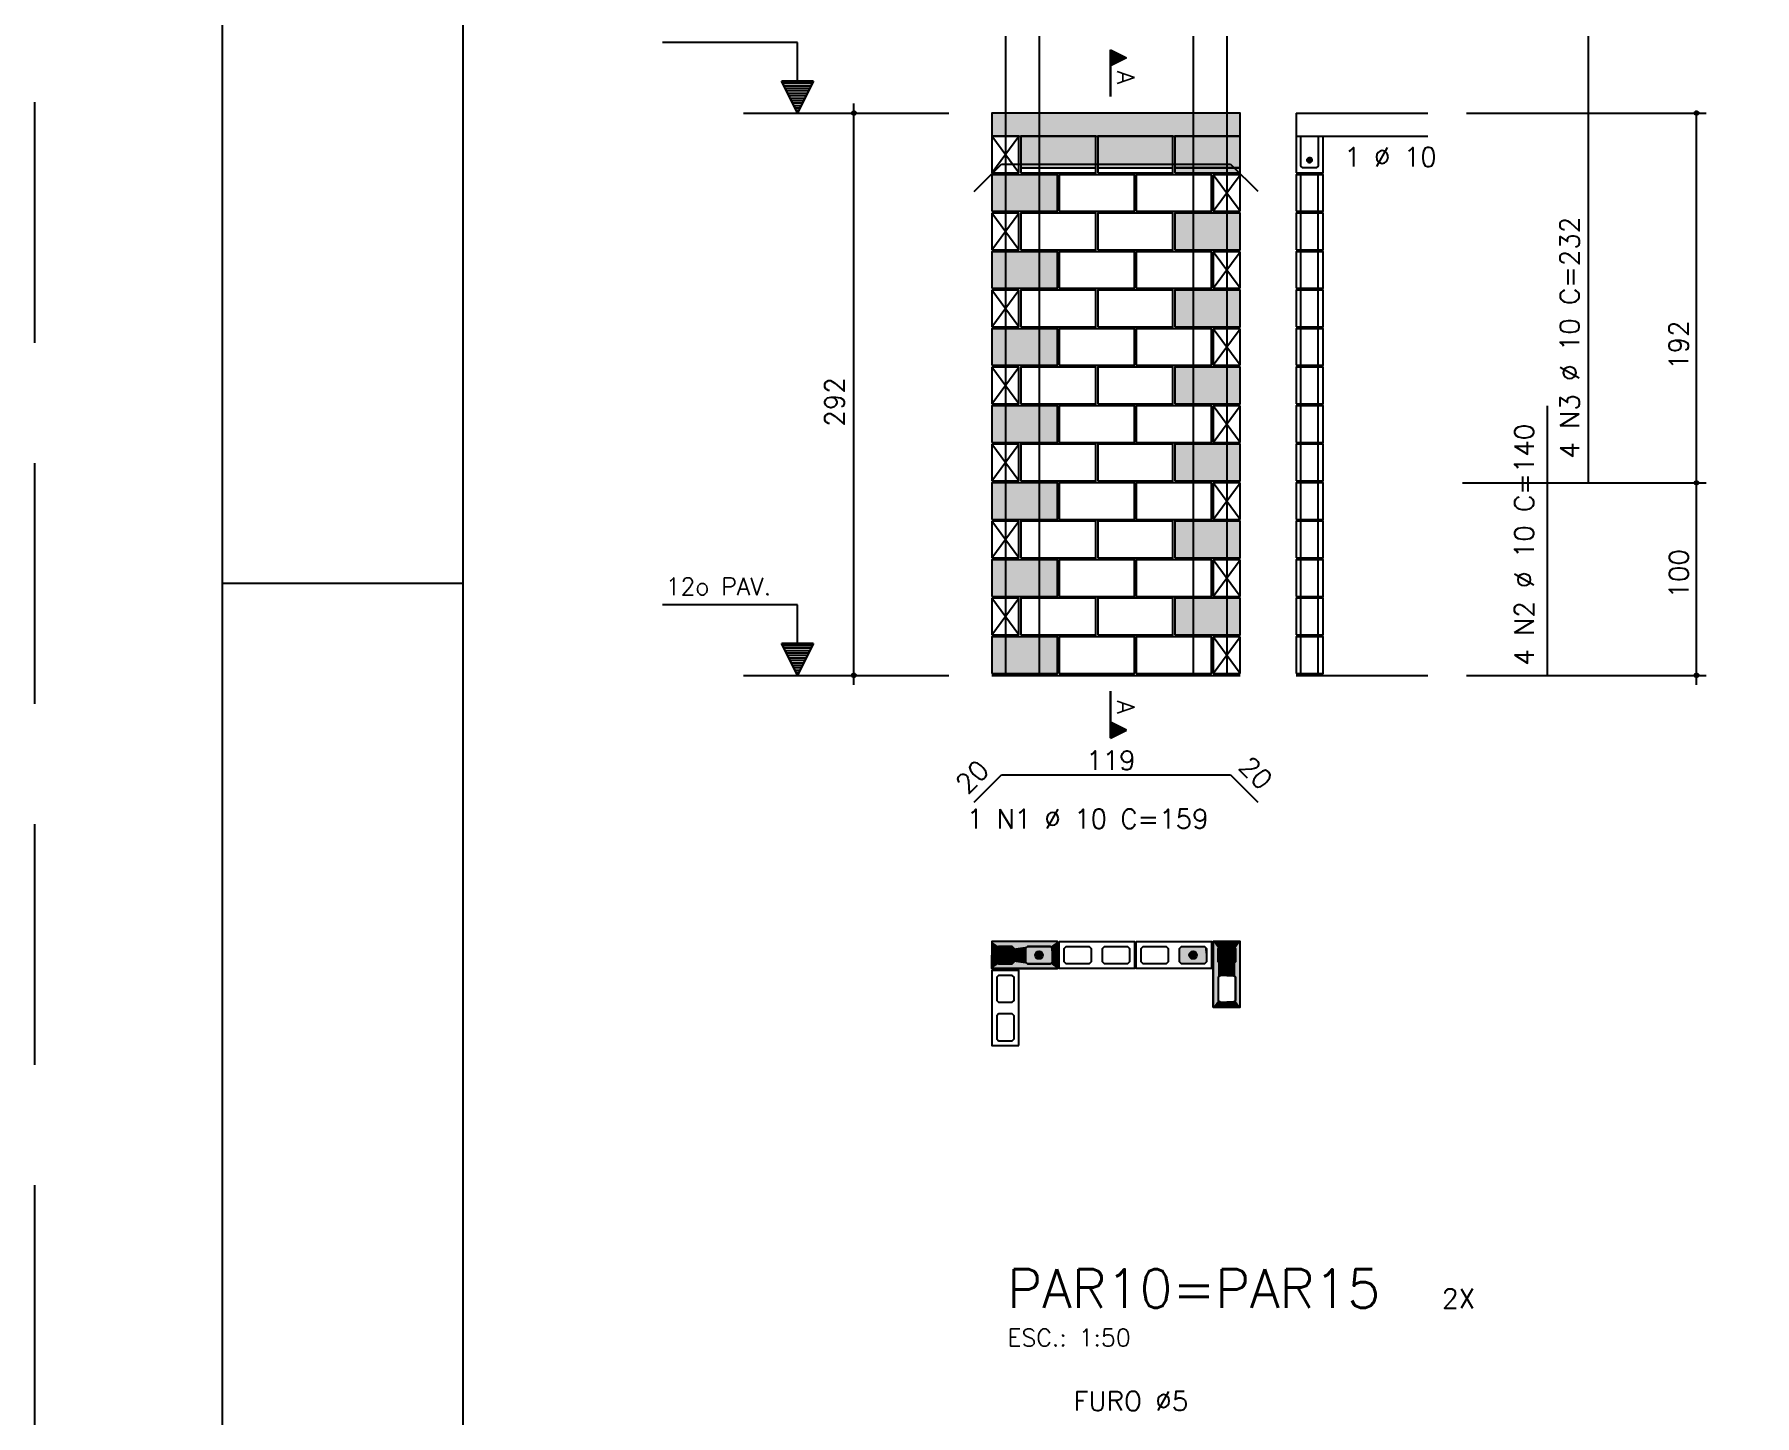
# Model space of a CAD drawing. Extents: x -1 to 122, y -1 to 61.
# Drawn here: x -1.06 to 16.8, y 21.16 to 35.51 of the extents above; entities that cross this region are included whole.
import ezdxf

# ---------------------------------------------------------------- set-up
doc = ezdxf.new("R2010")
doc.units = 0
doc.header["$MEASUREMENT"] = 0
doc.linetypes.add('HIDDEN', pattern=[0.375, 0.25, -0.125])
doc.layers.get('0').update_dxf_attribs({"linetype": 'CONTINUOUS'})
doc.layers.get('Defpoints').update_dxf_attribs({"linetype": 'CONTINUOUS'})
for name, color, linetype in [('ARQ_FOLHA', 7, 'CONTINUOUS'), ('PENA_01', 1, 'CONTINUOUS'), ('PENA_02', 2, 'CONTINUOUS'), ('PENA_03', 3, 'CONTINUOUS'), ('PENA_05', 5, 'CONTINUOUS'), ('PENA_06', 6, 'CONTINUOUS'), ('PENA_09', 254, 'CONTINUOUS'), ('PENA_11', 252, 'CONTINUOUS'), ('PENA_21', 100, 'CONTINUOUS')]:
    doc.layers.add(name, color=color, linetype=linetype)
doc.styles.get("Standard").update_dxf_attribs({"font": 'ROMANS.SHX'})

# ---------------------------------------------------------------- blocks, each defined once
blk = doc.blocks.new('FOLHA A1+1 - 1102 X 594')
at = {"layer": 'ARQ_FOLHA', "color": 1}
blk.add_line((-1164, 297), (-1189, 297), dxfattribs=at)
for points in [[(-1189, 0), (0, 0), (0, 594), (-1189, 594)], [(-1164, 10), (-10, 10), (-10, 584), (-1164, 584)]]:
    blk.add_lwpolyline(points, close=True, dxfattribs=at)
at = {"layer": 'Defpoints', "color": 8, "linetype": 'HIDDEN', "ltscale": 100}
blk.add_lwpolyline([(-1208.5, 609.5), (-1208.5, -15.5), (19.5, -15.5), (19.5, 609.5)], close=True, dxfattribs=at)

msp = doc.modelspace()

# ---------------------------------------------------------------- linework, layer by layer
at = {"layer": 'PENA_01', "linetype": 'Continuous'}
for p, q in [((6.303, 34.688), (8.434, 34.688)), ((9.182, 34.118), (9.962, 34.118)), ((9.982, 34.118), (10.762, 34.118)), ((10.782, 34.118), (11.462, 34.118)), ((6.303, 28.848), (8.434, 28.848))]:
    msp.add_line(p, q, dxfattribs=at)
for points in [[(8.952, 25.852), (9.092, 25.852), (9.112, 25.872), (9.112, 26.012), (9.092, 26.032), (8.952, 26.032), (8.932, 26.012), (8.932, 25.872), (8.952, 25.852)], [(9.252, 25.852), (9.492, 25.852), (9.512, 25.872), (9.512, 26.012), (9.492, 26.032), (9.252, 26.032), (9.232, 26.012), (9.232, 25.872), (9.252, 25.852)], [(9.632, 26.012), (9.652, 26.032), (9.892, 26.032), (9.912, 26.012), (9.912, 25.872), (9.892, 25.852), (9.652, 25.852), (9.632, 25.872), (9.632, 26.012)], [(10.032, 26.012), (10.052, 26.032), (10.292, 26.032), (10.312, 26.012), (10.312, 25.872), (10.292, 25.852), (10.052, 25.852), (10.032, 25.872), (10.032, 26.012)], [(10.432, 26.012), (10.452, 26.032), (10.692, 26.032), (10.712, 26.012), (10.712, 25.872), (10.692, 25.852), (10.452, 25.852), (10.432, 25.872), (10.432, 26.012)], [(10.832, 26.012), (10.852, 26.032), (11.092, 26.032), (11.112, 26.012), (11.112, 25.872), (11.092, 25.852), (10.852, 25.852), (10.832, 25.872), (10.832, 26.012)], [(11.232, 26.012), (11.232, 25.872), (11.252, 25.852), (11.392, 25.852), (11.412, 25.872), (11.412, 26.012), (11.392, 26.032), (11.252, 26.032), (11.232, 26.012)], [(9.092, 25.452), (9.112, 25.472), (9.112, 25.712), (9.092, 25.732), (8.952, 25.732), (8.932, 25.712), (8.932, 25.472), (8.952, 25.452), (9.092, 25.452)], [(11.232, 25.712), (11.232, 25.472), (11.252, 25.452), (11.392, 25.452), (11.412, 25.472), (11.412, 25.712), (11.392, 25.732), (11.252, 25.732), (11.232, 25.712)], [(9.092, 25.052), (9.112, 25.072), (9.112, 25.312), (9.092, 25.332), (8.952, 25.332), (8.932, 25.312), (8.932, 25.072), (8.952, 25.052), (9.092, 25.052)]]:
    msp.add_lwpolyline(points, dxfattribs=at)
at = {"layer": 'PENA_02', "linetype": 'Continuous'}
for p, q in [((9.162, 34.448), (8.882, 34.448)), ((8.882, 34.448), (8.882, 34.068)), ((9.162, 34.068), (9.162, 34.448)), ((8.882, 34.068), (9.162, 34.068)), ((11.462, 34.048), (11.182, 34.048)), ((11.182, 34.048), (11.182, 33.668)), ((11.462, 33.668), (11.462, 34.048)), ((9.162, 33.648), (8.882, 33.648)), ((8.882, 33.648), (8.882, 33.268)), ((9.162, 33.268), (9.162, 33.648)), ((11.182, 33.668), (11.462, 33.668)), ((8.882, 33.268), (9.162, 33.268)), ((11.462, 33.248), (11.182, 33.248)), ((11.182, 33.248), (11.182, 32.868)), ((11.462, 32.868), (11.462, 33.248)), ((9.162, 32.848), (8.882, 32.848)), ((8.882, 32.848), (8.882, 32.468)), ((9.162, 32.468), (9.162, 32.848)), ((11.182, 32.868), (11.462, 32.868)), ((8.882, 32.468), (9.162, 32.468)), ((11.462, 32.448), (11.182, 32.448)), ((11.182, 32.448), (11.182, 32.068)), ((11.462, 32.068), (11.462, 32.448)), ((9.162, 32.048), (8.882, 32.048)), ((8.882, 32.048), (8.882, 31.668)), ((9.162, 31.668), (9.162, 32.048)), ((11.182, 32.068), (11.462, 32.068)), ((8.882, 31.668), (9.162, 31.668)), ((11.462, 31.648), (11.182, 31.648)), ((11.182, 31.648), (11.182, 31.268)), ((11.462, 31.268), (11.462, 31.648)), ((9.162, 31.248), (8.882, 31.248)), ((8.882, 31.248), (8.882, 30.868)), ((9.162, 30.868), (9.162, 31.248)), ((11.182, 31.268), (11.462, 31.268)), ((8.882, 30.868), (9.162, 30.868)), ((11.462, 30.848), (11.182, 30.848)), ((11.182, 30.848), (11.182, 30.468)), ((11.462, 30.468), (11.462, 30.848)), ((9.162, 30.448), (8.882, 30.448)), ((8.882, 30.448), (8.882, 30.068)), ((9.162, 30.068), (9.162, 30.448)), ((11.182, 30.468), (11.462, 30.468)), ((8.882, 30.068), (9.162, 30.068)), ((11.462, 30.048), (11.182, 30.048)), ((11.182, 30.048), (11.182, 29.668)), ((11.462, 29.668), (11.462, 30.048)), ((11.182, 29.668), (11.462, 29.668)), ((9.162, 29.648), (8.882, 29.648)), ((8.882, 29.648), (8.882, 29.268)), ((9.162, 29.268), (9.162, 29.648)), ((8.882, 29.268), (9.162, 29.268)), ((11.462, 29.248), (11.182, 29.248)), ((11.182, 29.248), (11.182, 28.868)), ((11.462, 28.868), (11.462, 29.248)), ((8.882, 28.848), (11.462, 28.848)), ((11.182, 28.868), (11.462, 28.868))]:
    msp.add_line(p, q, dxfattribs=at)
for points in [[(8.882, 34.448), (11.462, 34.448), (11.462, 34.688), (8.882, 34.688), (8.882, 34.448)], [(9.182, 34.068), (9.962, 34.068), (9.962, 34.448), (9.182, 34.448), (9.182, 34.068)], [(9.982, 34.068), (10.762, 34.068), (10.762, 34.448), (9.982, 34.448), (9.982, 34.068)], [(10.782, 34.068), (11.462, 34.068), (11.462, 34.448), (10.782, 34.448), (10.782, 34.068)], [(8.882, 33.668), (9.562, 33.668), (9.562, 34.048), (8.882, 34.048), (8.882, 33.668)], [(9.582, 33.668), (10.362, 33.668), (10.362, 34.048), (9.582, 34.048), (9.582, 33.668)], [(10.382, 33.668), (11.162, 33.668), (11.162, 34.048), (10.382, 34.048), (10.382, 33.668)], [(9.182, 33.268), (9.962, 33.268), (9.962, 33.648), (9.182, 33.648), (9.182, 33.268)], [(9.982, 33.268), (10.762, 33.268), (10.762, 33.648), (9.982, 33.648), (9.982, 33.268)], [(10.782, 33.268), (11.462, 33.268), (11.462, 33.648), (10.782, 33.648), (10.782, 33.268)], [(8.882, 32.868), (9.562, 32.868), (9.562, 33.248), (8.882, 33.248), (8.882, 32.868)], [(9.582, 32.868), (10.362, 32.868), (10.362, 33.248), (9.582, 33.248), (9.582, 32.868)], [(10.382, 32.868), (11.162, 32.868), (11.162, 33.248), (10.382, 33.248), (10.382, 32.868)], [(9.182, 32.468), (9.962, 32.468), (9.962, 32.848), (9.182, 32.848), (9.182, 32.468)], [(9.982, 32.468), (10.762, 32.468), (10.762, 32.848), (9.982, 32.848), (9.982, 32.468)], [(10.782, 32.468), (11.462, 32.468), (11.462, 32.848), (10.782, 32.848), (10.782, 32.468)], [(8.882, 32.068), (9.562, 32.068), (9.562, 32.448), (8.882, 32.448), (8.882, 32.068)], [(9.582, 32.068), (10.362, 32.068), (10.362, 32.448), (9.582, 32.448), (9.582, 32.068)], [(10.382, 32.068), (11.162, 32.068), (11.162, 32.448), (10.382, 32.448), (10.382, 32.068)], [(9.182, 31.668), (9.962, 31.668), (9.962, 32.048), (9.182, 32.048), (9.182, 31.668)], [(9.982, 31.668), (10.762, 31.668), (10.762, 32.048), (9.982, 32.048), (9.982, 31.668)], [(10.782, 31.668), (11.462, 31.668), (11.462, 32.048), (10.782, 32.048), (10.782, 31.668)], [(8.882, 31.268), (9.562, 31.268), (9.562, 31.648), (8.882, 31.648), (8.882, 31.268)], [(9.582, 31.268), (10.362, 31.268), (10.362, 31.648), (9.582, 31.648), (9.582, 31.268)], [(10.382, 31.268), (11.162, 31.268), (11.162, 31.648), (10.382, 31.648), (10.382, 31.268)], [(9.182, 30.868), (9.962, 30.868), (9.962, 31.248), (9.182, 31.248), (9.182, 30.868)], [(9.982, 30.868), (10.762, 30.868), (10.762, 31.248), (9.982, 31.248), (9.982, 30.868)], [(10.782, 30.868), (11.462, 30.868), (11.462, 31.248), (10.782, 31.248), (10.782, 30.868)], [(8.882, 30.468), (9.562, 30.468), (9.562, 30.848), (8.882, 30.848), (8.882, 30.468)], [(9.582, 30.468), (10.362, 30.468), (10.362, 30.848), (9.582, 30.848), (9.582, 30.468)], [(10.382, 30.468), (11.162, 30.468), (11.162, 30.848), (10.382, 30.848), (10.382, 30.468)], [(9.182, 30.068), (9.962, 30.068), (9.962, 30.448), (9.182, 30.448), (9.182, 30.068)], [(9.982, 30.068), (10.762, 30.068), (10.762, 30.448), (9.982, 30.448), (9.982, 30.068)], [(10.782, 30.068), (11.462, 30.068), (11.462, 30.448), (10.782, 30.448), (10.782, 30.068)], [(8.882, 29.668), (9.562, 29.668), (9.562, 30.048), (8.882, 30.048), (8.882, 29.668)], [(9.582, 29.668), (10.362, 29.668), (10.362, 30.048), (9.582, 30.048), (9.582, 29.668)], [(10.382, 29.668), (11.162, 29.668), (11.162, 30.048), (10.382, 30.048), (10.382, 29.668)], [(9.182, 29.268), (9.962, 29.268), (9.962, 29.648), (9.182, 29.648), (9.182, 29.268)], [(9.982, 29.268), (10.762, 29.268), (10.762, 29.648), (9.982, 29.648), (9.982, 29.268)], [(10.782, 29.268), (11.462, 29.268), (11.462, 29.648), (10.782, 29.648), (10.782, 29.268)], [(8.882, 28.868), (9.562, 28.868), (9.562, 29.248), (8.882, 29.248), (8.882, 28.868)], [(9.582, 28.868), (10.362, 28.868), (10.362, 29.248), (9.582, 29.248), (9.582, 28.868)], [(10.382, 28.868), (11.162, 28.868), (11.162, 29.248), (10.382, 29.248), (10.382, 28.868)], [(8.882, 25.802), (9.562, 25.802), (9.562, 26.082), (8.882, 26.082), (8.882, 25.802)], [(9.582, 26.082), (10.362, 26.082), (10.362, 25.802), (9.582, 25.802), (9.582, 26.082)], [(10.382, 26.082), (11.162, 26.082), (11.162, 25.802), (10.382, 25.802), (10.382, 26.082)], [(11.182, 26.082), (11.182, 25.402), (11.462, 25.402), (11.462, 26.082), (11.182, 26.082)], [(9.162, 25.002), (9.162, 25.782), (8.882, 25.782), (8.882, 25.002), (9.162, 25.002)]]:
    msp.add_lwpolyline(points, dxfattribs=at)
for centre, radius in [((7.449, 34.688), 0.02), ((7.449, 34.688), 0.01), ((16.202, 34.688), 0.02), ((16.202, 34.688), 0.01), ((16.202, 30.848), 0.02), ((16.202, 30.848), 0.01), ((7.449, 28.848), 0.02), ((7.449, 28.848), 0.01), ((16.202, 28.848), 0.02), ((16.202, 28.848), 0.01)]:
    msp.add_circle(centre, radius, dxfattribs=at)
at = {"layer": 'PENA_03', "linetype": 'Continuous'}
for p, q in [((6.862, 35.42), (5.462, 35.42)), ((6.862, 35.02), (6.862, 35.42)), ((6.864, 35.02), (6.864, 35.422)), ((10.115, 34.86), (10.115, 35.346)), ((10.115, 35.346), (10.281, 35.263)), ((10.115, 35.345), (10.115, 35.181)), ((10.115, 35.345), (10.279, 35.263)), ((10.279, 35.263), (10.115, 35.181)), ((10.281, 35.263), (10.115, 35.18)), ((10.127, 35.34), (10.127, 35.186)), ((10.14, 35.333), (10.14, 35.193)), ((10.153, 35.327), (10.153, 35.199)), ((10.166, 35.32), (10.166, 35.206)), ((10.178, 35.314), (10.178, 35.212)), ((10.191, 35.308), (10.191, 35.218)), ((10.204, 35.301), (10.204, 35.225)), ((10.217, 35.295), (10.217, 35.231)), ((10.23, 35.288), (10.23, 35.237)), ((10.242, 35.282), (10.242, 35.244)), ((10.255, 35.276), (10.255, 35.25)), ((10.268, 35.269), (10.268, 35.257)), ((10.115, 35.18), (10.115, 34.86)), ((6.863, 34.688), (6.697, 35.02)), ((6.697, 35.02), (6.862, 35.02)), ((6.863, 34.691), (6.699, 35.019)), ((7.027, 35.019), (6.699, 35.019)), ((7.016, 34.995), (6.71, 34.995)), ((7.003, 34.969), (6.723, 34.969)), ((6.991, 34.944), (6.735, 34.944)), ((6.978, 34.918), (6.748, 34.918)), ((6.965, 34.893), (6.761, 34.893)), ((6.952, 34.867), (6.774, 34.867)), ((7.029, 35.02), (6.863, 34.688)), ((7.027, 35.019), (6.863, 34.691)), ((6.864, 35.02), (7.029, 35.02)), ((6.94, 34.841), (6.786, 34.841)), ((6.927, 34.816), (6.799, 34.816)), ((6.914, 34.79), (6.812, 34.79)), ((6.901, 34.765), (6.825, 34.765)), ((6.889, 34.739), (6.837, 34.739)), ((6.876, 34.714), (6.85, 34.714)), ((7.449, 28.748), (7.449, 34.788)), ((12.042, 34.688), (12.042, 34.068)), ((12.042, 34.688), (13.412, 34.688)), ((13.812, 34.688), (16.302, 34.688)), ((16.202, 28.748), (16.202, 34.688)), ((8.882, 34.068), (9.162, 34.448)), ((9.162, 34.068), (8.882, 34.448)), ((12.042, 34.448), (13.412, 34.448)), ((11.182, 33.668), (11.462, 34.048)), ((11.462, 33.668), (11.182, 34.048)), ((12.092, 33.668), (12.092, 34.048)), ((12.272, 33.668), (12.272, 34.048)), ((8.882, 33.268), (9.162, 33.648)), ((9.162, 33.268), (8.882, 33.648)), ((12.092, 33.268), (12.092, 33.648)), ((12.272, 33.268), (12.272, 33.648)), ((11.182, 32.868), (11.462, 33.248)), ((11.462, 32.868), (11.182, 33.248)), ((12.092, 32.868), (12.092, 33.248)), ((12.272, 32.868), (12.272, 33.248)), ((8.882, 32.468), (9.162, 32.848)), ((9.162, 32.468), (8.882, 32.848)), ((12.092, 32.468), (12.092, 32.848)), ((12.272, 32.468), (12.272, 32.848)), ((11.182, 32.068), (11.462, 32.448)), ((11.462, 32.068), (11.182, 32.448)), ((12.092, 32.068), (12.092, 32.448)), ((12.272, 32.068), (12.272, 32.448)), ((8.882, 31.668), (9.162, 32.048)), ((9.162, 31.668), (8.882, 32.048)), ((12.092, 31.668), (12.092, 32.048)), ((12.272, 31.668), (12.272, 32.048)), ((11.182, 31.268), (11.462, 31.648)), ((11.462, 31.268), (11.182, 31.648)), ((12.092, 31.268), (12.092, 31.648)), ((12.272, 31.268), (12.272, 31.648)), ((8.882, 30.868), (9.162, 31.248)), ((9.162, 30.868), (8.882, 31.248)), ((12.092, 30.868), (12.092, 31.248)), ((12.272, 30.868), (12.272, 31.248)), ((11.182, 30.468), (11.462, 30.848)), ((11.462, 30.468), (11.182, 30.848)), ((12.092, 30.468), (12.092, 30.848)), ((12.272, 30.468), (12.272, 30.848)), ((13.77, 30.848), (16.302, 30.848)), ((8.882, 30.068), (9.162, 30.448)), ((9.162, 30.068), (8.882, 30.448)), ((12.092, 30.068), (12.092, 30.448)), ((12.272, 30.068), (12.272, 30.448)), ((11.182, 29.668), (11.462, 30.048)), ((11.462, 29.668), (11.182, 30.048)), ((12.092, 29.668), (12.092, 30.048)), ((12.272, 29.668), (12.272, 30.048)), ((6.862, 29.58), (5.462, 29.58)), ((6.862, 29.18), (6.862, 29.58)), ((6.864, 29.18), (6.864, 29.582)), ((8.882, 29.268), (9.162, 29.648)), ((9.162, 29.268), (8.882, 29.648)), ((12.092, 29.268), (12.092, 29.648)), ((12.272, 29.268), (12.272, 29.648)), ((6.863, 28.848), (6.697, 29.18)), ((6.697, 29.18), (6.862, 29.18)), ((6.863, 28.851), (6.699, 29.179)), ((7.027, 29.179), (6.699, 29.179)), ((7.016, 29.155), (6.71, 29.155)), ((7.003, 29.129), (6.723, 29.129)), ((7.029, 29.18), (6.863, 28.848)), ((7.027, 29.179), (6.863, 28.851)), ((6.864, 29.18), (7.029, 29.18)), ((11.182, 28.868), (11.462, 29.248)), ((11.462, 28.868), (11.182, 29.248)), ((12.092, 28.868), (12.092, 29.248)), ((12.272, 28.868), (12.272, 29.248)), ((6.991, 29.104), (6.735, 29.104)), ((6.978, 29.078), (6.748, 29.078)), ((6.965, 29.053), (6.761, 29.053)), ((6.952, 29.027), (6.774, 29.027)), ((6.94, 29.001), (6.786, 29.001)), ((6.927, 28.976), (6.799, 28.976)), ((6.914, 28.95), (6.812, 28.95)), ((6.901, 28.925), (6.825, 28.925)), ((6.889, 28.899), (6.837, 28.899)), ((6.876, 28.874), (6.85, 28.874)), ((12.042, 28.848), (13.412, 28.848)), ((13.812, 28.848), (16.302, 28.848)), ((10.115, 28.683), (10.115, 28.197)), ((10.115, 28.362), (10.115, 28.683)), ((10.115, 28.198), (10.115, 28.362)), ((10.279, 28.28), (10.115, 28.362)), ((10.281, 28.28), (10.115, 28.362)), ((10.115, 28.197), (10.281, 28.28)), ((10.115, 28.198), (10.279, 28.28)), ((10.127, 28.203), (10.127, 28.356)), ((10.14, 28.21), (10.14, 28.35)), ((10.153, 28.216), (10.153, 28.344)), ((10.166, 28.222), (10.166, 28.337)), ((10.178, 28.229), (10.178, 28.331)), ((10.191, 28.235), (10.191, 28.324)), ((10.204, 28.241), (10.204, 28.318)), ((10.217, 28.248), (10.217, 28.312)), ((10.23, 28.254), (10.23, 28.305)), ((10.242, 28.261), (10.242, 28.299)), ((10.255, 28.267), (10.255, 28.293)), ((10.268, 28.273), (10.268, 28.286))]:
    msp.add_line(p, q, dxfattribs=at)
for points in [[(12.042, 34.068), (12.322, 34.068), (12.322, 34.448)], [(12.272, 34.448), (12.272, 34.138), (12.252, 34.118), (12.112, 34.118), (12.092, 34.138), (12.092, 34.448)], [(12.206, 34.199), (12.204, 34.209), (12.198, 34.218), (12.189, 34.223), (12.179, 34.224), (12.169, 34.221), (12.161, 34.214), (12.157, 34.204), (12.157, 34.194), (12.161, 34.185), (12.169, 34.178), (12.179, 34.174), (12.189, 34.176), (12.198, 34.181), (12.204, 34.189), (12.206, 34.199)], [(12.042, 33.668), (12.322, 33.668), (12.322, 34.048), (12.042, 34.048), (12.042, 33.668)], [(12.042, 33.268), (12.322, 33.268), (12.322, 33.648), (12.042, 33.648), (12.042, 33.268)], [(12.042, 32.868), (12.322, 32.868), (12.322, 33.248), (12.042, 33.248), (12.042, 32.868)], [(12.042, 32.468), (12.322, 32.468), (12.322, 32.848), (12.042, 32.848), (12.042, 32.468)], [(12.042, 32.068), (12.322, 32.068), (12.322, 32.448), (12.042, 32.448), (12.042, 32.068)], [(12.042, 31.668), (12.322, 31.668), (12.322, 32.048), (12.042, 32.048), (12.042, 31.668)], [(12.042, 31.268), (12.322, 31.268), (12.322, 31.648), (12.042, 31.648), (12.042, 31.268)], [(12.042, 30.868), (12.322, 30.868), (12.322, 31.248), (12.042, 31.248), (12.042, 30.868)], [(12.042, 30.468), (12.322, 30.468), (12.322, 30.848), (12.042, 30.848), (12.042, 30.468)], [(12.042, 30.068), (12.322, 30.068), (12.322, 30.448), (12.042, 30.448), (12.042, 30.068)], [(12.042, 29.668), (12.322, 29.668), (12.322, 30.048), (12.042, 30.048), (12.042, 29.668)], [(12.042, 29.268), (12.322, 29.268), (12.322, 29.648), (12.042, 29.648), (12.042, 29.268)], [(12.042, 28.868), (12.322, 28.868), (12.322, 29.248), (12.042, 29.248), (12.042, 28.868)], [(9.092, 26.032), (9.112, 26.012), (9.112, 25.872), (9.092, 25.852), (8.952, 25.852), (8.932, 25.872), (8.932, 26.012), (8.952, 26.032), (9.092, 26.032)], [(9.512, 25.872), (9.492, 25.852), (9.252, 25.852), (9.232, 25.872), (9.232, 26.012), (9.252, 26.032), (9.492, 26.032), (9.512, 26.012), (9.512, 25.872)], [(11.112, 25.872), (11.092, 25.852), (10.852, 25.852), (10.832, 25.872), (10.832, 26.012), (10.852, 26.032), (11.092, 26.032), (11.112, 26.012), (11.112, 25.872)], [(11.392, 26.032), (11.412, 26.012), (11.412, 25.872), (11.392, 25.852), (11.252, 25.852), (11.232, 25.872), (11.232, 26.012), (11.252, 26.032), (11.392, 26.032)]]:
    msp.add_lwpolyline(points, dxfattribs=at)
for centre, radius in [((12.181, 34.199), 0.025), ((9.022, 25.942), 0.04), ((9.372, 25.942), 0.04), ((10.972, 25.942), 0.04), ((11.322, 25.942), 0.04)]:
    msp.add_circle(centre, radius, dxfattribs=at)
for points in [[(12.206, 34.199), (12.161, 34.214), (12.157, 34.204)], [(12.206, 34.199), (12.157, 34.204), (12.157, 34.194)], [(12.206, 34.199), (12.157, 34.194), (12.161, 34.185)], [(12.206, 34.199), (12.169, 34.221), (12.158, 34.208)], [(12.206, 34.199), (12.158, 34.208), (12.158, 34.191)], [(12.206, 34.199), (12.158, 34.191), (12.169, 34.178)], [(12.206, 34.199), (12.169, 34.221), (12.161, 34.214)], [(12.206, 34.199), (12.161, 34.185), (12.169, 34.178)], [(12.206, 34.199), (12.186, 34.224), (12.169, 34.221)], [(12.206, 34.199), (12.179, 34.224), (12.169, 34.221)], [(12.206, 34.199), (12.169, 34.178), (12.186, 34.175)], [(12.206, 34.199), (12.169, 34.178), (12.179, 34.174)], [(12.206, 34.199), (12.189, 34.223), (12.179, 34.224)], [(12.206, 34.199), (12.179, 34.174), (12.189, 34.176)], [(12.206, 34.199), (12.2, 34.215), (12.186, 34.224)], [(12.206, 34.199), (12.186, 34.175), (12.2, 34.183)], [(12.206, 34.199), (12.198, 34.218), (12.189, 34.223)], [(12.206, 34.199), (12.189, 34.176), (12.198, 34.181)], [(12.206, 34.199), (12.204, 34.209), (12.198, 34.218)], [(12.206, 34.199), (12.198, 34.181), (12.204, 34.189)], [(12.206, 34.199), (12.2, 34.183), (12.206, 34.199)], [(12.206, 34.199), (12.204, 34.189), (12.206, 34.199)], [(9.062, 25.942), (9.002, 25.976), (8.984, 25.955)], [(9.062, 25.942), (8.984, 25.955), (8.984, 25.928)], [(9.062, 25.942), (8.984, 25.928), (9.002, 25.907)], [(9.062, 25.942), (9.029, 25.981), (9.002, 25.976)], [(9.062, 25.942), (9.002, 25.907), (9.029, 25.902)], [(9.062, 25.942), (9.052, 25.967), (9.029, 25.981)], [(9.062, 25.942), (9.029, 25.902), (9.052, 25.916)], [(9.062, 25.942), (9.052, 25.916), (9.062, 25.942)], [(9.412, 25.942), (9.352, 25.976), (9.334, 25.955)], [(9.412, 25.942), (9.334, 25.955), (9.334, 25.928)], [(9.412, 25.942), (9.334, 25.928), (9.352, 25.907)], [(9.412, 25.942), (9.379, 25.981), (9.352, 25.976)], [(9.412, 25.942), (9.352, 25.907), (9.379, 25.902)], [(9.412, 25.942), (9.402, 25.967), (9.379, 25.981)], [(9.412, 25.942), (9.379, 25.902), (9.402, 25.916)], [(9.412, 25.942), (9.402, 25.916), (9.412, 25.942)], [(11.012, 25.942), (10.952, 25.976), (10.934, 25.955)], [(11.012, 25.942), (10.934, 25.955), (10.934, 25.928)], [(11.012, 25.942), (10.934, 25.928), (10.952, 25.907)], [(11.012, 25.942), (10.979, 25.981), (10.952, 25.976)], [(11.012, 25.942), (10.952, 25.907), (10.979, 25.902)], [(11.012, 25.942), (11.002, 25.967), (10.979, 25.981)], [(11.012, 25.942), (10.979, 25.902), (11.002, 25.916)], [(11.012, 25.942), (11.002, 25.916), (11.012, 25.942)], [(11.362, 25.942), (11.302, 25.976), (11.284, 25.955)], [(11.362, 25.942), (11.284, 25.955), (11.284, 25.928)], [(11.362, 25.942), (11.284, 25.928), (11.302, 25.907)], [(11.362, 25.942), (11.329, 25.981), (11.302, 25.976)], [(11.362, 25.942), (11.302, 25.907), (11.329, 25.902)], [(11.362, 25.942), (11.352, 25.967), (11.329, 25.981)], [(11.362, 25.942), (11.329, 25.902), (11.352, 25.916)], [(11.362, 25.942), (11.352, 25.916), (11.362, 25.942)]]:
    msp.add_solid(points, dxfattribs=at)
at = {"layer": 'PENA_05', "linetype": 'Continuous'}
for p, q in [((15.078, 30.845), (15.078, 35.488)), ((8.699, 33.875), (8.982, 34.158)), ((8.982, 34.158), (11.362, 34.158)), ((11.362, 34.158), (11.644, 33.876)), ((14.652, 28.848), (14.652, 31.648)), ((8.699, 27.532), (8.982, 27.815)), ((8.982, 27.815), (11.362, 27.815)), ((11.362, 27.815), (11.644, 27.532))]:
    msp.add_line(p, q, dxfattribs=at)
for points in [[(9.022, 35.488), (9.022, 28.848)], [(9.372, 35.488), (9.372, 28.848)], [(10.972, 35.488), (10.972, 28.848)], [(11.322, 35.488), (11.322, 28.848)]]:
    msp.add_lwpolyline(points, dxfattribs=at)
at = {"layer": 'PENA_09', "linetype": 'Continuous'}
for points in [[(9.182, 34.118), (9.962, 34.118), (9.962, 34.448), (9.182, 34.448), (9.182, 34.118)], [(9.982, 34.118), (10.762, 34.118), (10.762, 34.448), (9.982, 34.448), (9.982, 34.118)], [(10.782, 34.118), (11.462, 34.118), (11.462, 34.448), (10.782, 34.448), (10.782, 34.118)]]:
    msp.add_lwpolyline(points, dxfattribs=at)
for points in [[(9.182, 34.118), (9.962, 34.118), (9.962, 34.448)], [(9.182, 34.118), (9.962, 34.448), (9.182, 34.448)], [(9.182, 34.118), (9.182, 34.448), (9.182, 34.118)], [(9.982, 34.118), (10.762, 34.118), (10.762, 34.448)], [(9.982, 34.118), (10.762, 34.448), (9.982, 34.448)], [(9.982, 34.118), (9.982, 34.448), (9.982, 34.118)], [(10.782, 34.118), (11.462, 34.118), (11.462, 34.448)], [(10.782, 34.118), (11.462, 34.448), (10.782, 34.448)], [(10.782, 34.118), (10.782, 34.448), (10.782, 34.118)]]:
    msp.add_solid(points, dxfattribs=at)
at = {"layer": 'PENA_11', "linetype": 'Continuous'}
for points in [[(8.882, 34.448), (11.462, 34.448), (11.462, 34.688)], [(8.882, 34.448), (11.462, 34.688), (8.882, 34.688)], [(8.882, 34.448), (8.882, 34.688), (8.882, 34.448)], [(9.092, 26.032), (8.952, 25.852), (8.932, 25.872)], [(9.092, 26.032), (8.932, 25.872), (8.932, 26.012)], [(9.092, 26.032), (8.932, 26.012), (8.952, 26.032)], [(9.092, 26.032), (9.092, 25.852), (8.952, 25.852)], [(9.092, 26.032), (8.952, 26.032), (9.092, 26.032)], [(9.092, 26.032), (9.112, 26.012), (9.112, 25.872)], [(9.092, 26.032), (9.112, 25.872), (9.092, 25.852)], [(9.512, 25.872), (9.232, 26.012), (9.252, 26.032)], [(9.512, 25.872), (9.232, 25.872), (9.232, 26.012)], [(9.512, 25.872), (9.252, 26.032), (9.492, 26.032)], [(9.512, 25.872), (9.492, 26.032), (9.512, 26.012)], [(9.512, 25.872), (9.512, 26.012), (9.512, 25.872)], [(11.112, 25.872), (10.832, 26.012), (10.852, 26.032)], [(11.112, 25.872), (10.832, 25.872), (10.832, 26.012)], [(11.112, 25.872), (10.852, 26.032), (11.092, 26.032)], [(11.112, 25.872), (11.092, 26.032), (11.112, 26.012)], [(11.112, 25.872), (11.112, 26.012), (11.112, 25.872)], [(11.392, 26.032), (11.252, 25.852), (11.232, 25.872)], [(11.392, 26.032), (11.232, 25.872), (11.232, 26.012)], [(11.392, 26.032), (11.232, 26.012), (11.252, 26.032)], [(11.392, 26.032), (11.392, 25.852), (11.252, 25.852)], [(11.392, 26.032), (11.252, 26.032), (11.392, 26.032)], [(11.392, 26.032), (11.412, 26.012), (11.412, 25.872)], [(11.392, 26.032), (11.412, 25.872), (11.392, 25.852)], [(9.512, 25.872), (9.252, 25.852), (9.232, 25.872)], [(9.512, 25.872), (9.492, 25.852), (9.252, 25.852)], [(11.112, 25.872), (10.852, 25.852), (10.832, 25.872)], [(11.112, 25.872), (11.092, 25.852), (10.852, 25.852)]]:
    msp.add_solid(points, dxfattribs=at)
at = {"layer": 'PENA_21', "linetype": 'Continuous'}
for points in [[(8.882, 33.668), (9.562, 33.668), (9.562, 34.048), (8.882, 34.048), (8.882, 33.668)], [(10.782, 34.068), (11.462, 34.068), (11.462, 34.118), (10.782, 34.118), (10.782, 34.068)], [(10.782, 33.268), (11.462, 33.268), (11.462, 33.648), (10.782, 33.648), (10.782, 33.268)], [(8.882, 32.868), (9.562, 32.868), (9.562, 33.248), (8.882, 33.248), (8.882, 32.868)], [(10.782, 32.468), (11.462, 32.468), (11.462, 32.848), (10.782, 32.848), (10.782, 32.468)], [(8.882, 32.068), (9.562, 32.068), (9.562, 32.448), (8.882, 32.448), (8.882, 32.068)], [(10.782, 31.668), (11.462, 31.668), (11.462, 32.048), (10.782, 32.048), (10.782, 31.668)], [(8.882, 31.268), (9.562, 31.268), (9.562, 31.648), (8.882, 31.648), (8.882, 31.268)], [(10.782, 30.868), (11.462, 30.868), (11.462, 31.248), (10.782, 31.248), (10.782, 30.868)], [(8.882, 30.468), (9.562, 30.468), (9.562, 30.848), (8.882, 30.848), (8.882, 30.468)], [(10.782, 30.068), (11.462, 30.068), (11.462, 30.448), (10.782, 30.448), (10.782, 30.068)], [(8.882, 29.668), (9.562, 29.668), (9.562, 30.048), (8.882, 30.048), (8.882, 29.668)], [(10.782, 29.268), (11.462, 29.268), (11.462, 29.648), (10.782, 29.648), (10.782, 29.268)], [(8.882, 28.868), (9.562, 28.868), (9.562, 29.248), (8.882, 29.248), (8.882, 28.868)], [(8.882, 25.942), (8.932, 25.942), (8.932, 26.012), (8.952, 26.032), (9.092, 26.032), (9.112, 26.012), (9.112, 25.942), (9.232, 25.942), (9.232, 26.012), (9.252, 26.032), (9.492, 26.032), (9.512, 26.012), (9.512, 25.942), (9.562, 25.942), (9.562, 26.082), (8.882, 26.082), (8.882, 25.942)], [(8.882, 25.942), (8.932, 25.942), (8.932, 25.872), (8.952, 25.852), (9.092, 25.852), (9.112, 25.872), (9.112, 25.942), (9.232, 25.942), (9.232, 25.872), (9.252, 25.852), (9.492, 25.852), (9.512, 25.872), (9.512, 25.942), (9.562, 25.942), (9.562, 25.802), (8.882, 25.802), (8.882, 25.942)], [(11.322, 26.082), (11.322, 26.032), (11.252, 26.032), (11.232, 26.012), (11.232, 25.872), (11.252, 25.852), (11.322, 25.852), (11.322, 25.732), (11.252, 25.732), (11.232, 25.712), (11.232, 25.472), (11.252, 25.452), (11.322, 25.452), (11.322, 25.402), (11.182, 25.402), (11.182, 26.082), (11.322, 26.082)], [(11.322, 26.082), (11.322, 26.032), (11.392, 26.032), (11.412, 26.012), (11.412, 25.872), (11.392, 25.852), (11.322, 25.852), (11.322, 25.732), (11.392, 25.732), (11.412, 25.712), (11.412, 25.472), (11.392, 25.452), (11.322, 25.452), (11.322, 25.402), (11.462, 25.402), (11.462, 26.082), (11.322, 26.082)]]:
    msp.add_lwpolyline(points, dxfattribs=at)
for points in [[(8.882, 33.668), (9.562, 33.668), (9.562, 34.048)], [(8.882, 33.668), (9.562, 34.048), (8.882, 34.048)], [(8.882, 33.668), (8.882, 34.048), (8.882, 33.668)], [(10.782, 34.068), (11.462, 34.068), (11.462, 34.118)], [(10.782, 34.068), (11.462, 34.118), (10.782, 34.118)], [(10.782, 34.068), (10.782, 34.118), (10.782, 34.068)], [(10.782, 33.268), (11.462, 33.268), (11.462, 33.648)], [(10.782, 33.268), (11.462, 33.648), (10.782, 33.648)], [(10.782, 33.268), (10.782, 33.648), (10.782, 33.268)], [(8.882, 32.868), (9.562, 32.868), (9.562, 33.248)], [(8.882, 32.868), (9.562, 33.248), (8.882, 33.248)], [(8.882, 32.868), (8.882, 33.248), (8.882, 32.868)], [(10.782, 32.468), (11.462, 32.468), (11.462, 32.848)], [(10.782, 32.468), (11.462, 32.848), (10.782, 32.848)], [(10.782, 32.468), (10.782, 32.848), (10.782, 32.468)], [(8.882, 32.068), (9.562, 32.068), (9.562, 32.448)], [(8.882, 32.068), (9.562, 32.448), (8.882, 32.448)], [(8.882, 32.068), (8.882, 32.448), (8.882, 32.068)], [(10.782, 31.668), (11.462, 31.668), (11.462, 32.048)], [(10.782, 31.668), (11.462, 32.048), (10.782, 32.048)], [(10.782, 31.668), (10.782, 32.048), (10.782, 31.668)], [(8.882, 31.268), (9.562, 31.268), (9.562, 31.648)], [(8.882, 31.268), (9.562, 31.648), (8.882, 31.648)], [(8.882, 31.268), (8.882, 31.648), (8.882, 31.268)], [(10.782, 30.868), (11.462, 30.868), (11.462, 31.248)], [(10.782, 30.868), (11.462, 31.248), (10.782, 31.248)], [(10.782, 30.868), (10.782, 31.248), (10.782, 30.868)], [(8.882, 30.468), (9.562, 30.468), (9.562, 30.848)], [(8.882, 30.468), (9.562, 30.848), (8.882, 30.848)], [(8.882, 30.468), (8.882, 30.848), (8.882, 30.468)], [(10.782, 30.068), (11.462, 30.068), (11.462, 30.448)], [(10.782, 30.068), (11.462, 30.448), (10.782, 30.448)], [(10.782, 30.068), (10.782, 30.448), (10.782, 30.068)], [(8.882, 29.668), (9.562, 29.668), (9.562, 30.048)], [(8.882, 29.668), (9.562, 30.048), (8.882, 30.048)], [(8.882, 29.668), (8.882, 30.048), (8.882, 29.668)], [(10.782, 29.268), (11.462, 29.268), (11.462, 29.648)], [(10.782, 29.268), (11.462, 29.648), (10.782, 29.648)], [(10.782, 29.268), (10.782, 29.648), (10.782, 29.268)], [(8.882, 28.868), (9.562, 28.868), (9.562, 29.248)], [(8.882, 28.868), (9.562, 29.248), (8.882, 29.248)], [(8.882, 28.868), (8.882, 29.248), (8.882, 28.868)], [(9.562, 26.082), (8.882, 26.082), (8.952, 26.032)], [(8.882, 26.082), (8.882, 25.942), (8.932, 25.942)], [(8.882, 26.082), (8.932, 25.942), (8.932, 26.012)], [(8.882, 26.082), (8.932, 26.012), (8.952, 26.032)], [(8.882, 25.802), (8.882, 25.942), (8.932, 25.942)], [(8.882, 25.802), (8.932, 25.942), (8.932, 25.872)], [(9.562, 26.082), (8.952, 26.032), (9.092, 26.032)], [(9.562, 26.082), (9.092, 26.032), (9.112, 26.012)], [(9.562, 26.082), (9.112, 26.012), (9.252, 26.032)], [(9.112, 26.012), (9.232, 26.012), (9.252, 26.032)], [(9.112, 26.012), (9.112, 25.942), (9.232, 25.942)], [(9.112, 26.012), (9.232, 25.942), (9.232, 26.012)], [(9.112, 25.872), (9.112, 25.942), (9.232, 25.942)], [(9.112, 25.872), (9.232, 25.942), (9.232, 25.872)], [(9.562, 26.082), (9.252, 26.032), (9.492, 26.032)], [(9.562, 26.082), (9.492, 26.032), (9.512, 26.012)], [(9.562, 26.082), (9.512, 26.012), (9.562, 25.942)], [(9.562, 25.942), (9.512, 26.012), (9.512, 25.942)], [(9.562, 25.802), (9.512, 25.872), (9.562, 25.942)], [(9.562, 25.942), (9.512, 25.872), (9.512, 25.942)], [(11.182, 26.082), (11.232, 26.012), (11.232, 25.472)], [(11.182, 26.082), (11.252, 26.032), (11.232, 26.012)], [(11.322, 26.082), (11.252, 26.032), (11.182, 26.082)], [(11.182, 26.082), (11.232, 25.472), (11.182, 25.402)], [(11.232, 25.472), (11.232, 26.012), (11.232, 25.872)], [(11.322, 26.082), (11.322, 26.032), (11.252, 26.032)], [(11.462, 26.082), (11.322, 26.082), (11.392, 26.032)], [(11.392, 26.032), (11.322, 26.082), (11.322, 26.032)], [(11.412, 26.012), (11.462, 26.082), (11.392, 26.032)], [(11.462, 25.402), (11.462, 26.082), (11.412, 26.012)], [(11.412, 25.872), (11.462, 25.402), (11.412, 26.012)], [(8.882, 25.802), (8.932, 25.872), (8.952, 25.852)], [(9.562, 25.802), (8.882, 25.802), (8.952, 25.852)], [(9.562, 25.802), (8.952, 25.852), (9.092, 25.852)], [(9.562, 25.802), (9.092, 25.852), (9.112, 25.872)], [(9.562, 25.802), (9.112, 25.872), (9.252, 25.852)], [(9.112, 25.872), (9.232, 25.872), (9.252, 25.852)], [(9.562, 25.802), (9.252, 25.852), (9.492, 25.852)], [(9.562, 25.802), (9.492, 25.852), (9.512, 25.872)], [(11.252, 25.852), (11.252, 25.732), (11.232, 25.872)], [(11.252, 25.732), (11.232, 25.712), (11.232, 25.872)], [(11.232, 25.872), (11.232, 25.712), (11.232, 25.472)], [(11.322, 25.852), (11.322, 25.732), (11.252, 25.852)], [(11.322, 25.732), (11.252, 25.732), (11.252, 25.852)], [(11.322, 25.852), (11.392, 25.732), (11.392, 25.852)], [(11.322, 25.852), (11.322, 25.732), (11.392, 25.732)], [(11.392, 25.852), (11.412, 25.712), (11.412, 25.872)], [(11.392, 25.732), (11.412, 25.712), (11.392, 25.852)], [(11.412, 25.712), (11.462, 25.402), (11.412, 25.872)], [(11.412, 25.712), (11.412, 25.472), (11.462, 25.402)], [(11.232, 25.472), (11.252, 25.452), (11.182, 25.402)], [(11.182, 25.402), (11.252, 25.452), (11.322, 25.402)], [(11.252, 25.452), (11.322, 25.452), (11.322, 25.402)], [(11.392, 25.452), (11.322, 25.452), (11.462, 25.402)], [(11.322, 25.452), (11.322, 25.402), (11.462, 25.402)], [(11.412, 25.472), (11.392, 25.452), (11.462, 25.402)]]:
    msp.add_solid(points, dxfattribs=at)

# ---------------------------------------------------------------- block references
at = {"xscale": 0.09999999999999938, "yscale": 0.09999999999999938, "zscale": 0.09999999999999938}
msp.add_blockref('FOLHA A1+1 - 1102 X 594', (119.786, 0.103), dxfattribs=at)

# ---------------------------------------------------------------- texts
at = {"layer": 'PENA_02', "linetype": 'Continuous'}
msp.add_text('2X', height=0.2, dxfattribs=at).set_placement((13.558, 22.276))
at = {"layer": 'PENA_03', "linetype": 'Continuous'}
for s, height, rotation, p in [('A', 0.18, 270, (10.182, 35.128)), ('4 N3 %%c 10 C=232', 0.2, 90, (14.984, 31.1)), ('192', 0.2, 90, (16.116, 32.02)), ('292', 0.2, 90, (7.347, 31.43)), ('4 N2 %%c 10 C=140', 0.2, 90, (14.511, 28.95)), ('100', 0.2, 90, (16.118, 29.645)), ('A', 0.18, 270, (10.182, 28.587)), ('119', 0.2, 0.0021, (9.861, 27.865)), ('20', 0.2, 45, (8.628, 27.603)), ('20', 0.2, 315, (11.432, 27.885))]:
    msp.add_text(s, height=height, rotation=rotation, dxfattribs=at).set_placement(p)
for s, height, p in [('1 %%c 10', 0.2, (12.543, 34.132)), ('12o PAV.', 0.18, (5.493, 29.682)), ('1 N1 %%c 10 C=159', 0.2, (8.622, 27.258)), ('ESC.: 1:50', 0.18, (9.043, 21.879)), ('FURO %%c5', 0.2, (9.731, 21.211))]:
    msp.add_text(s, height=height, dxfattribs=at).set_placement(p)
at = {"layer": 'PENA_06', "linetype": 'Continuous'}
msp.add_text('PAR10=PAR15', height=0.4, dxfattribs=at).set_placement((9.043, 22.279))

doc.saveas('drawing.dxf')
